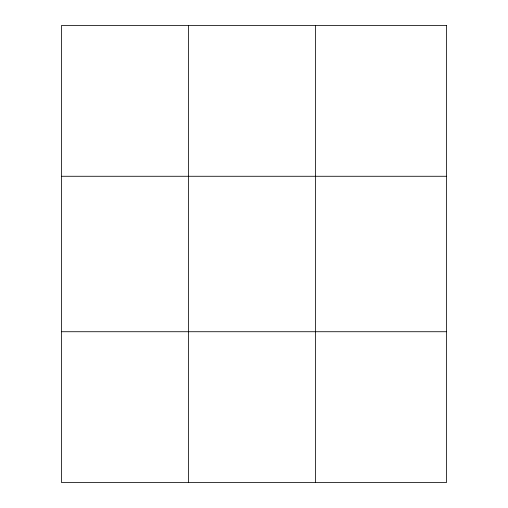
<?xml version="1.0" encoding="UTF-8"?>
<svg xmlns="http://www.w3.org/2000/svg" width="508" height="508" viewBox="0 0 508 508"><rect width="100%" height="100%" fill="white"/><g stroke="black" fill="none" stroke-linecap="round" stroke-linejoin="round"><path stroke-width="0.76" d="M188.576 25.4L188.576 482.6M315.576 25.4L315.576 482.6M61.576 176.276L446.424 176.276M61.576 331.724L446.424 331.724M446.424 25.4L446.424 482.6L61.576 482.6L61.576 25.4L446.424 25.4"/></g></svg>
